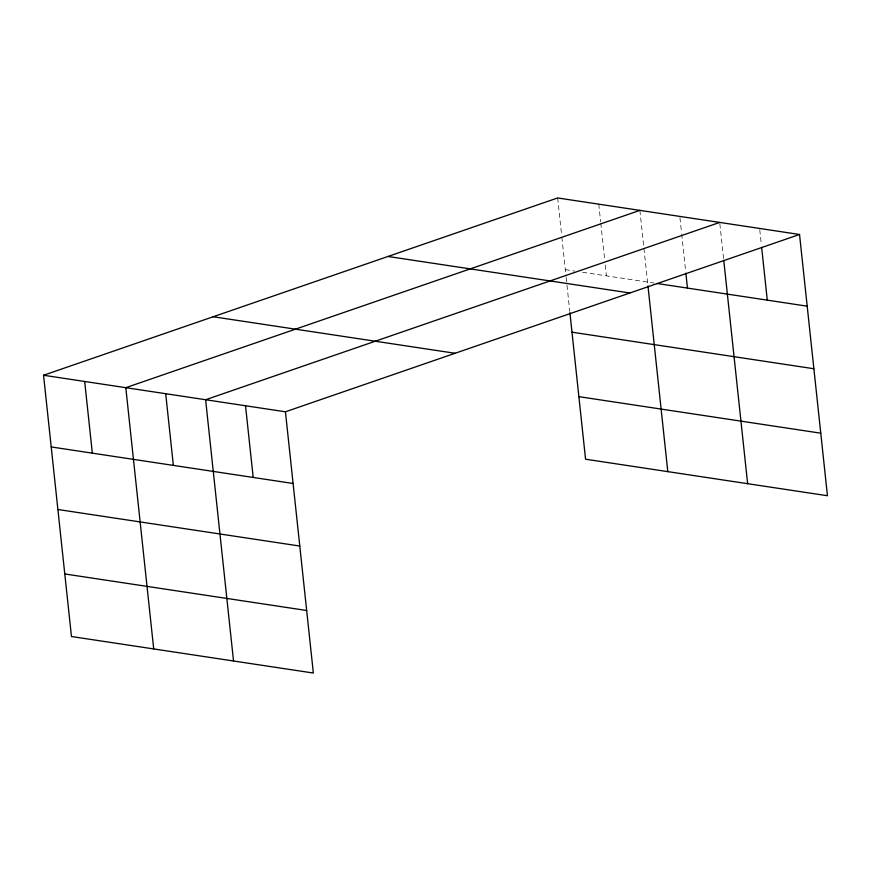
<?xml version="1.0" encoding="UTF-8"?>
<svg xmlns="http://www.w3.org/2000/svg" width="871" height="871" viewBox="0 0 871 871"><rect width="100%" height="100%" fill="white"/><g stroke="black" fill="none" stroke-linecap="round" stroke-linejoin="round"><path stroke-width="0.65" stroke-dasharray="4.36 3.27" d="M565.312 269.64L574.588 271.044M582.547 272.242L654.197 283.064M759.762 229.813L761.352 244.686M719.849 223.782L723.616 258.948M679.946 217.75L681.536 232.633M681.677 233.983L685.727 271.861M639.891 210.368L643.789 246.896M643.93 248.246L647.828 284.675M598.769 204.162L600.642 221.746M600.794 223.096L604.692 259.623M605.269 265.034L606.423 275.857M557.647 197.957L561.697 235.823M561.839 237.173L566.008 276.161M566.139 277.457L566.836 283.979M566.977 285.285L569.765 311.35"/><path stroke-width="1.31" d="M43.55 375.259L285.438 411.787L313.353 673.043L71.466 636.516L43.55 375.259L557.647 197.957L799.534 234.484L827.45 495.741L585.562 459.213L569.906 312.645M639.891 210.368L125.794 387.682L153.71 648.939M719.707 222.432L205.61 399.735L233.537 660.991M285.438 411.787L799.534 234.484M656.865 283.467L807.188 306.178M387.998 256.466L629.875 292.994M571.997 332.199L813.873 368.738M213.199 316.75L455.087 353.278M578.877 396.653L820.765 433.192M51.215 446.943L293.091 483.481M57.9 509.502L299.776 546.041M64.781 573.956L306.668 610.495M761.646 247.397L767.275 300.147M723.757 260.309L747.634 483.688M685.869 273.211L687.459 288.094M647.97 285.971L667.807 471.636M245.524 405.766L253.189 477.45M165.697 393.703L173.362 465.397M84.672 381.465L92.337 453.16"/></g></svg>
